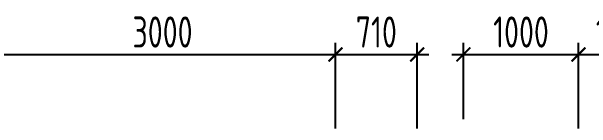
# Model space of a CAD drawing. Header units: millimetres. Extents: x -350007 to 536090, y -888 to 198380.
# Drawn here: x -69016 to -63985, y 118521 to 119534 of the extents above; entities that cross this region are included whole.
import ezdxf

# ---------------------------------------------------------------- set-up
doc = ezdxf.new("R2010")
doc.units = ezdxf.units.MM
doc.layers.add('АР_Размеры нов.', color=15, linetype='Continuous', lineweight=0)
doc.styles.add('ISOCPEUR', font='isocpeur.ttf', dxfattribs={"width": 0.7})
doc.dimstyles.new('R_100', dxfattribs={"dimtxt": 270, "dimasz": 120, "dimexe": 100, "dimexo": 0, "dimgap": 60, "dimtad": 1, "dimdec": 0, "dimrnd": 5, "dimzin": 0, "dimdsep": 46, "dimtxsty": 'ISOCPEUR', "dimblk": 'ARCHTICK', "dimcen": 0, "dimdle": 100, "dimclrd": 256, "dimclre": 256, "dimclrt": 256, "dimadec": 0, "dimazin": 0, "dimtfac": 2, "dimtdec": 0, "dimtofl": 0, "dimtmove": 1, "dimatfit": 3, "dimfxl": 1, "dimtvp": 3, "dimtolj": 1, "dimtzin": 0, "dimarcsym": 0})

# ---------------------------------------------------------------- blocks, each defined once
blk = doc.blocks.new('_ArchTick')
at = {"color": 0, "linetype": 'ByBlock', "const_width": 0.15}
blk.add_lwpolyline([(-0.5, -0.5), (0.5, 0.5)], dxfattribs=at)
blk = doc.blocks.new('*D2819')
at = {"layer": 'Defpoints', "color": 0, "ltscale": 100, "transparency": 16777216}
for p in [(-66206.3, 119162.2), (-69206.3, 118520.7), (-66206.3, 118520.7)]:
    blk.add_point(p, dxfattribs=at)
at = {"layer": 'АР_Размеры нов.', "lineweight": -2, "ltscale": 100, "transparency": 16777216}
for p, q in [((-69206.3, 118520.7), (-69206.3, 119262.2)), ((-66206.3, 118520.7), (-66206.3, 119262.2)), ((-69306.3, 119162.2), (-66106.3, 119162.2))]:
    blk.add_line(p, q, dxfattribs=at)
at = {"layer": 'АР_Размеры нов.', "lineweight": -2, "ltscale": 100, "transparency": 16777216, "xscale": 120, "yscale": 120, "zscale": 120, "rotation": 180}
blk.add_blockref('_ArchTick', (-69206.3, 119162.2), dxfattribs=at)
at = {"layer": 'АР_Размеры нов.', "lineweight": -2, "ltscale": 100, "transparency": 16777216, "xscale": 120, "yscale": 120, "zscale": 120}
blk.add_blockref('_ArchTick', (-66206.3, 119162.2), dxfattribs=at)
at = {"layer": 'АР_Размеры нов.', "ltscale": 100, "transparency": 16777216, "insert": (-67706.3, 119357.2), "char_height": 270, "attachment_point": 5, "style": 'ISOCPEUR'}
blk.add_mtext('\\A1;3000', dxfattribs=at)
blk = doc.blocks.new('*D2820')
at = {"layer": 'Defpoints', "color": 0, "ltscale": 100, "transparency": 16777216}
for p in [(-65495.8, 119162.2), (-66206.3, 118520.7), (-65495.8, 118520.7)]:
    blk.add_point(p, dxfattribs=at)
at = {"layer": 'АР_Размеры нов.', "lineweight": -2, "ltscale": 100, "transparency": 16777216}
for p, q in [((-66206.3, 118520.7), (-66206.3, 119262.2)), ((-65495.8, 118520.7), (-65495.8, 119262.2)), ((-66306.3, 119162.2), (-65395.8, 119162.2))]:
    blk.add_line(p, q, dxfattribs=at)
at = {"layer": 'АР_Размеры нов.', "lineweight": -2, "ltscale": 100, "transparency": 16777216, "xscale": 120, "yscale": 120, "zscale": 120, "rotation": 180}
blk.add_blockref('_ArchTick', (-66206.3, 119162.2), dxfattribs=at)
at = {"layer": 'АР_Размеры нов.', "lineweight": -2, "ltscale": 100, "transparency": 16777216, "xscale": 120, "yscale": 120, "zscale": 120}
blk.add_blockref('_ArchTick', (-65495.8, 119162.2), dxfattribs=at)
at = {"layer": 'АР_Размеры нов.', "ltscale": 100, "transparency": 16777216, "insert": (-65851, 119357.2), "char_height": 270, "attachment_point": 5, "style": 'ISOCPEUR'}
blk.add_mtext('\\A1;710', dxfattribs=at)
blk = doc.blocks.new('*D2821')
at = {"layer": 'Defpoints', "color": 0, "ltscale": 100, "transparency": 16777216}
for p in [(-64095.8, 119162.2), (-65095.8, 118600.7), (-64095.8, 118520.9)]:
    blk.add_point(p, dxfattribs=at)
at = {"layer": 'АР_Размеры нов.', "lineweight": -2, "ltscale": 100, "transparency": 16777216}
for p, q in [((-65095.8, 118600.7), (-65095.8, 119262.2)), ((-64095.8, 118520.9), (-64095.8, 119262.2)), ((-65195.8, 119162.2), (-63995.8, 119162.2))]:
    blk.add_line(p, q, dxfattribs=at)
at = {"layer": 'АР_Размеры нов.', "lineweight": -2, "ltscale": 100, "transparency": 16777216, "xscale": 120, "yscale": 120, "zscale": 120, "rotation": 180}
blk.add_blockref('_ArchTick', (-65095.8, 119162.2), dxfattribs=at)
at = {"layer": 'АР_Размеры нов.', "lineweight": -2, "ltscale": 100, "transparency": 16777216, "xscale": 120, "yscale": 120, "zscale": 120}
blk.add_blockref('_ArchTick', (-64095.8, 119162.2), dxfattribs=at)
at = {"layer": 'АР_Размеры нов.', "ltscale": 100, "transparency": 16777216, "insert": (-64595.8, 119357.2), "char_height": 270, "attachment_point": 5, "style": 'ISOCPEUR'}
blk.add_mtext('\\A1;1000', dxfattribs=at)
blk = doc.blocks.new('*D2822')
at = {"layer": 'Defpoints', "color": 0, "ltscale": 100, "transparency": 16777216}
for p in [(-62545.8, 119162.2), (-64095.8, 118520.9), (-62545.8, 118520.7)]:
    blk.add_point(p, dxfattribs=at)
at = {"layer": 'АР_Размеры нов.', "lineweight": -2, "ltscale": 100, "transparency": 16777216}
for p, q in [((-64095.8, 118520.9), (-64095.8, 119262.2)), ((-62545.8, 118520.7), (-62545.8, 119262.2)), ((-64195.8, 119162.2), (-62445.8, 119162.2))]:
    blk.add_line(p, q, dxfattribs=at)
at = {"layer": 'АР_Размеры нов.', "lineweight": -2, "ltscale": 100, "transparency": 16777216, "xscale": 120, "yscale": 120, "zscale": 120, "rotation": 180}
blk.add_blockref('_ArchTick', (-64095.8, 119162.2), dxfattribs=at)
at = {"layer": 'АР_Размеры нов.', "lineweight": -2, "ltscale": 100, "transparency": 16777216, "xscale": 120, "yscale": 120, "zscale": 120}
blk.add_blockref('_ArchTick', (-62545.8, 119162.2), dxfattribs=at)
at = {"layer": 'АР_Размеры нов.', "ltscale": 100, "transparency": 16777216, "insert": (-63696.6, 119357.2), "char_height": 270, "attachment_point": 5, "style": 'ISOCPEUR'}
blk.add_mtext('\\A1;1550', dxfattribs=at)

msp = doc.modelspace()

# ---------------------------------------------------------------- dimensions: what is measured, and where the dimension line sits
at = {"layer": 'АР_Размеры нов.', "ltscale": 100}
for base, p1, p2, picture, middle in [((-66206.3, 119162.2), (-69206.3, 118520.7), (-66206.3, 118520.7), '*D2819', (-67706.3, 119357.2)), ((-65495.7591, 119162.2402), (-66206.3168, 118520.6742), (-65495.7591, 118520.6742), '*D2820', (-65851.0379, 119357.2402)), ((-64095.8, 119162.2), (-65095.8, 118600.7), (-64095.8, 118520.9), '*D2821', (-64595.8, 119357.2))]:
    dim = msp.add_linear_dim(base=base, p1=p1, p2=p2, dimstyle='R_100', override={"dimpost": '\\X', "dimfxl": 2.5, "dimarcsym": 2}, dxfattribs=at)
    dim.commit()
    dim.dimension.update_dxf_attribs({"geometry": picture, "text_midpoint": middle})
dim = msp.add_linear_dim(base=(-62545.8, 119162.2), p1=(-64095.8, 118520.9), p2=(-62545.8, 118520.7), dimstyle='R_100', override={"dimpost": '\\X', "dimfxl": 2.5, "dimarcsym": 2}, dxfattribs=at)
dim.commit()
dim.dimension.update_dxf_attribs({"geometry": '*D2822', "text_midpoint": (-63696.6, 119162.2), "dimtype": 160})

doc.saveas('drawing.dxf')
